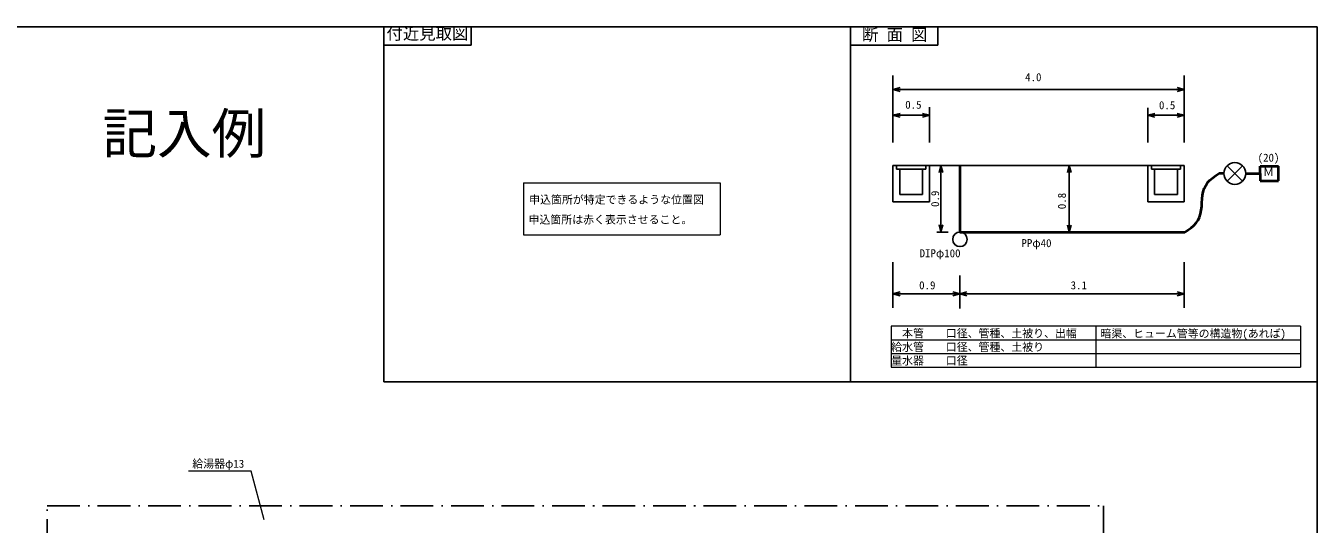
# Model space of a CAD drawing. Units: millimetres, scale not verified, with parts at other scales. Extents: x 50814 to 180797, y 13681 to 153903.
# Drawn here: x 133484 to 180797, y 48684 to 66946 of the extents above; entities that cross this region are included whole.
import ezdxf
from ezdxf.enums import TextEntityAlignment as Align

# ---------------------------------------------------------------- set-up
doc = ezdxf.new("R2010")
doc.units = ezdxf.units.MM
doc.header["$LTSCALE"] = 200
doc.linetypes.add('DASHED_DOTTED', pattern=[9.25, 6, -1.5, 0.25, -1.5])
for name, color, linetype, lineweight in [('凡例他', 1, 'Continuous', 9), ('芯', 7, 'Continuous', 25), ('芯延焼ﾗｲﾝ', 7, 'Continuous', 25)]:
    doc.layers.add(name, color=color, linetype=linetype, lineweight=lineweight)
doc.styles.add('ＭＳ 明朝', font='')
doc.styles.get('ＭＳ 明朝').set_extended_font_data('MS Mincho')

msp = doc.modelspace()

# ---------------------------------------------------------------- linework, layer by layer
at = {"layer": '凡例他'}
for p, q in [((151721.5, 61191.2), (151721.5, 59286.3)), ((151721.5, 61191.2), (158924.4, 61191.2)), ((158924.4, 61191.2), (158924.4, 59286.3)), ((151721.5, 59286.3), (158924.4, 59286.3)), ((172689.5, 55941.8), (165189.5, 55941.8)), ((165189.5, 55941.8), (165189.5, 55441.8)), ((180189.5, 55941.8), (172689.5, 55941.8)), ((172689.5, 55941.8), (172689.5, 54441.8)), ((180189.5, 55941.8), (180189.5, 54441.8)), ((165189.5, 55441.8), (165189.5, 54941.8)), ((165189.5, 55441.8), (180189.5, 55441.8)), ((165189.5, 54941.8), (165189.5, 54441.8)), ((165189.5, 54941.8), (180189.5, 54941.8)), ((165189.5, 54441.8), (180189.5, 54441.8))]:
    msp.add_line(p, q, dxfattribs=at)
at = {"layer": '芯'}
for p, q in [((180796.8, 66904.9), (102794.2, 66904.9)), ((146596.8, 53904.9), (146596.8, 66904.9)), ((149796.8, 66238.3), (149796.8, 66904.9)), ((151996.8, 66904.9), (180796.8, 66904.9)), ((163696.8, 66904.9), (163696.8, 66600)), ((166896.8, 66238.3), (166896.8, 66904.9)), ((180796.8, 13681), (180796.8, 66904.9)), ((180796.8, 61704.9), (180796.8, 66904.9)), ((149796.8, 66238.3), (146596.8, 66238.3)), ((163696.8, 66600), (163696.8, 53904.9)), ((166896.8, 66238.3), (163696.8, 66238.3)), ((146596.8, 53904.9), (180796.8, 53904.9))]:
    msp.add_line(p, q, dxfattribs=at)
at = {"layer": '芯', "lineweight": 9}
for p, q in [((163696.8, 66904.9), (168896.8, 66904.9)), ((141736.4, 50626.7), (139437.9, 50626.7)), ((142215.8, 48837.4), (141736.4, 50626.7))]:
    msp.add_line(p, q, dxfattribs=at)
at = {"layer": '芯', "linetype": 'DASHED_DOTTED'}
for p, q in [((134263.9, 49358.6), (172966.6, 49358.6)), ((134263.9, 23618.8), (134263.9, 49358.6)), ((172966.6, 49358.6), (172966.6, 23618.8))]:
    msp.add_line(p, q, dxfattribs=at)
at = {"layer": '芯延焼ﾗｲﾝ'}
for p, q in [((165254.8, 62673.5), (165254.8, 65123.9)), ((175921.5, 62673.5), (175921.5, 65123.9)), ((165262, 64612.3), (165519.6, 64681.3)), ((165262, 64612.3), (175921.5, 64612.3)), ((165262, 64612.3), (165519.6, 64543.3)), ((175921.5, 64612.3), (175663.9, 64681.3)), ((175921.5, 64612.3), (175663.9, 64543.3)), ((166588.1, 62673.5), (166588.1, 63966)), ((174588.1, 62673.5), (174588.1, 63939.1)), ((165254.8, 63669.8), (165512.4, 63738.9)), ((165254.8, 63669.8), (166588.1, 63669.8)), ((165254.8, 63669.8), (165512.4, 63600.8)), ((166588.1, 63669.8), (166330.6, 63738.9)), ((166588.1, 63669.8), (166330.6, 63600.8)), ((174588.1, 63669.8), (174845.7, 63738.9)), ((174588.1, 63669.8), (175921.5, 63669.8)), ((174588.1, 63669.8), (174845.7, 63600.8)), ((175921.5, 63669.8), (175663.9, 63738.9)), ((175921.5, 63669.8), (175663.9, 63600.8)), ((165254.8, 61825.4), (165254.8, 60492.1)), ((165254.8, 61825.4), (175921.5, 61825.4)), ((165388.1, 61825.4), (165388.1, 61692.1)), ((165388.1, 61692.1), (166454.8, 61692.1)), ((165388.1, 61692.1), (165503.4, 61692.1)), ((165503.4, 61692.1), (165503.4, 60758.8)), ((166454.8, 61692.1), (166341.1, 61692.1)), ((166341.1, 61692.1), (166341.1, 60758.8)), ((166588.1, 61825.4), (166454.8, 61825.4)), ((166454.8, 61825.4), (166454.8, 61692.1)), ((166588.1, 60492.1), (166588.1, 61825.4)), ((167014.1, 61825.4), (166945.1, 61567.9)), ((167014.1, 59391.9), (167014.1, 61825.4)), ((167014.1, 61825.4), (167083.1, 61567.9)), ((171713.7, 61825.4), (171644.7, 61567.9)), ((171713.7, 59387), (171713.7, 61825.4)), ((171713.7, 61825.4), (171782.7, 61567.9)), ((174588.1, 61825.4), (174588.1, 60492.1)), ((174721.5, 61825.4), (174721.5, 61692.1)), ((174721.5, 61692.1), (175788.1, 61692.1)), ((174721.5, 61692.1), (174836.7, 61692.1)), ((174836.7, 61692.1), (174836.7, 60758.8)), ((175788.1, 61692.1), (175674.5, 61692.1)), ((175674.5, 61692.1), (175674.5, 60758.8)), ((175788.1, 61825.4), (175788.1, 61692.1)), ((175921.5, 60492.1), (175921.5, 61825.4)), ((177780.7, 61537), (177497.8, 61819.8)), ((177780.7, 61537), (177497.8, 61254.2)), ((177780.7, 61537), (178063.5, 61819.8)), ((177780.7, 61537), (178063.5, 61254.2)), ((165503.4, 60758.8), (165521.5, 60758.8)), ((165521.5, 60758.8), (166341.1, 60758.8)), ((174836.7, 60758.8), (174854.8, 60758.8)), ((174854.8, 60758.8), (175674.5, 60758.8)), ((165254.8, 60492.1), (166588.1, 60492.1)), ((165254.8, 60492.1), (165521.5, 60492.1)), ((174588.1, 60492.1), (175921.5, 60492.1)), ((174588.1, 60492.1), (174854.8, 60492.1)), ((167014.1, 59391.9), (166945.1, 59649.5)), ((167014.1, 59391.9), (167083.1, 59649.5)), ((171713.7, 59387), (171644.7, 59644.5)), ((171713.7, 59387), (171782.7, 59644.5)), ((167279.7, 59387), (166858.3, 59387)), ((165254.8, 58287.5), (165254.8, 57122.9)), ((175921.5, 58287.5), (175921.5, 57122.9)), ((167708.8, 57797), (167708.8, 56583.5)), ((165254.8, 57122.9), (165512.4, 57191.9)), ((165254.8, 57122.9), (175921.5, 57122.9)), ((165254.8, 57122.9), (165254.8, 56609.4)), ((165254.8, 57122.9), (165512.4, 57053.9)), ((167708.8, 57122.9), (167451.2, 57191.9)), ((167708.8, 57122.9), (167451.2, 57053.9)), ((167708.8, 57122.9), (167966.3, 57191.9)), ((167708.8, 57122.9), (167966.3, 57053.9)), ((175921.5, 57122.9), (175663.9, 57191.9)), ((175921.5, 57122.9), (175663.9, 57053.9)), ((175921.5, 57122.9), (175921.5, 56609.4))]:
    msp.add_line(p, q, dxfattribs=at)
at = {"layer": '芯延焼ﾗｲﾝ', "lineweight": 40}
for p, q in [((167708.8, 61825.4), (167708.8, 59387)), ((177079.6, 61460.2), (177194.9, 61537)), ((177380.7, 61537), (177194.9, 61537)), ((178180.7, 61537), (178714, 61537)), ((178180.7, 61537), (178714, 61537)), ((178714, 61537), (178714, 61803.7)), ((178714, 61803.7), (179380.7, 61803.7)), ((178714, 61537), (178714, 61270.3)), ((179380.7, 61270.3), (179380.7, 61803.7)), ((176658.7, 60986.6), (176712.3, 61099)), ((176712.3, 61099), (176782.8, 61201.6)), ((176782.8, 61201.6), (176869.3, 61295)), ((176869.3, 61295), (176969.5, 61380.5)), ((176969.5, 61380.5), (177079.6, 61460.2)), ((178714, 61270.3), (179380.7, 61270.3)), ((176574.3, 60462), (176583.1, 60600.2)), ((176583.1, 60600.2), (176597.1, 60735.4)), ((176597.1, 60735.4), (176621.1, 60865)), ((176621.1, 60865), (176658.7, 60986.6)), ((176527.4, 60059), (176551.4, 60188.5)), ((176551.4, 60188.5), (176565.4, 60323.7)), ((176565.4, 60323.7), (176574.3, 60462)), ((176179, 59543.5), (176279.2, 59629)), ((176279.2, 59629), (176365.7, 59722.4)), ((176365.7, 59722.4), (176436.2, 59825)), ((176436.2, 59825), (176489.8, 59937.4)), ((176489.8, 59937.4), (176527.4, 60059)), ((167708.8, 59387), (175953.6, 59387)), ((175953.6, 59387), (176068.9, 59463.7)), ((176068.9, 59463.7), (176179, 59543.5))]:
    msp.add_line(p, q, dxfattribs=at)
at = {"layer": '芯延焼ﾗｲﾝ'}
for centre, radius in [((177780.7, 61537), 400), ((167708.8, 59120.3), 266.7)]:
    msp.add_circle(centre, radius, dxfattribs=at)

# ---------------------------------------------------------------- texts
at = {"layer": '凡例他', "style": 'ＭＳ 明朝'}
for s, height, p in [('記入例', 1466, (136291.2, 61830.2)), ('申込箇所が特定できるような位置図', 293.3, (151923.9, 60340.6)), ('申込箇所は赤く表示させること。', 293.3, (151902, 59609.6)), ('\u3000本管\u3000\u3000口径、管種、土被り、出幅', 293.3, (165189.5, 55441.8)), ('暗渠、ヒューム管等の構造物(あれば)', 293.3, (172853.6, 55433.8)), ('給水管\u3000\u3000口径、管種、土被り', 293.3, (165189.5, 54941.8)), ('量水器\u3000\u3000口径', 293.3, (165189.5, 54441.8))]:
    msp.add_text(s, height=height, dxfattribs=at).set_placement(p, align=Align.BOTTOM_LEFT)
at = {"layer": '芯', "style": 'ＭＳ 明朝'}
for s, height, p in [('付近見取図', 439.9, (146699.2, 66312.2)), ('断 面 図', 439.9, (164120.7, 66269.7)), ('給湯器φ13', 293.3, (139584, 50663.6))]:
    msp.add_text(s, height=height, dxfattribs=at).set_placement(p, align=Align.BOTTOM_LEFT)
at = {"layer": '芯延焼ﾗｲﾝ', "style": 'ＭＳ 明朝'}
for s, p in [('4.0', (170096, 64829)), ('0.5', (165703.5, 63819.5)), ('0.5', (175000, 63802.5)), ('(20)', (178615.7, 61879.8)), ('Ｍ', (178813.6, 61352)), ('DIPφ100', (166230.1, 58375.8)), ('PPφ40', (169961.7, 58748.4)), ('0.9', (166213, 57203.2)), ('3.1', (171763.8, 57203.2))]:
    msp.add_text(s, height=293.3, dxfattribs=at).set_placement(p, align=Align.BOTTOM_LEFT)
for s, p in [('0.9', (167032.4, 60308)), ('0.8', (171677.1, 60225.6))]:
    msp.add_text(s, height=293.3, rotation=90, dxfattribs=at).set_placement(p, align=Align.BOTTOM_LEFT)

doc.saveas('drawing.dxf')
